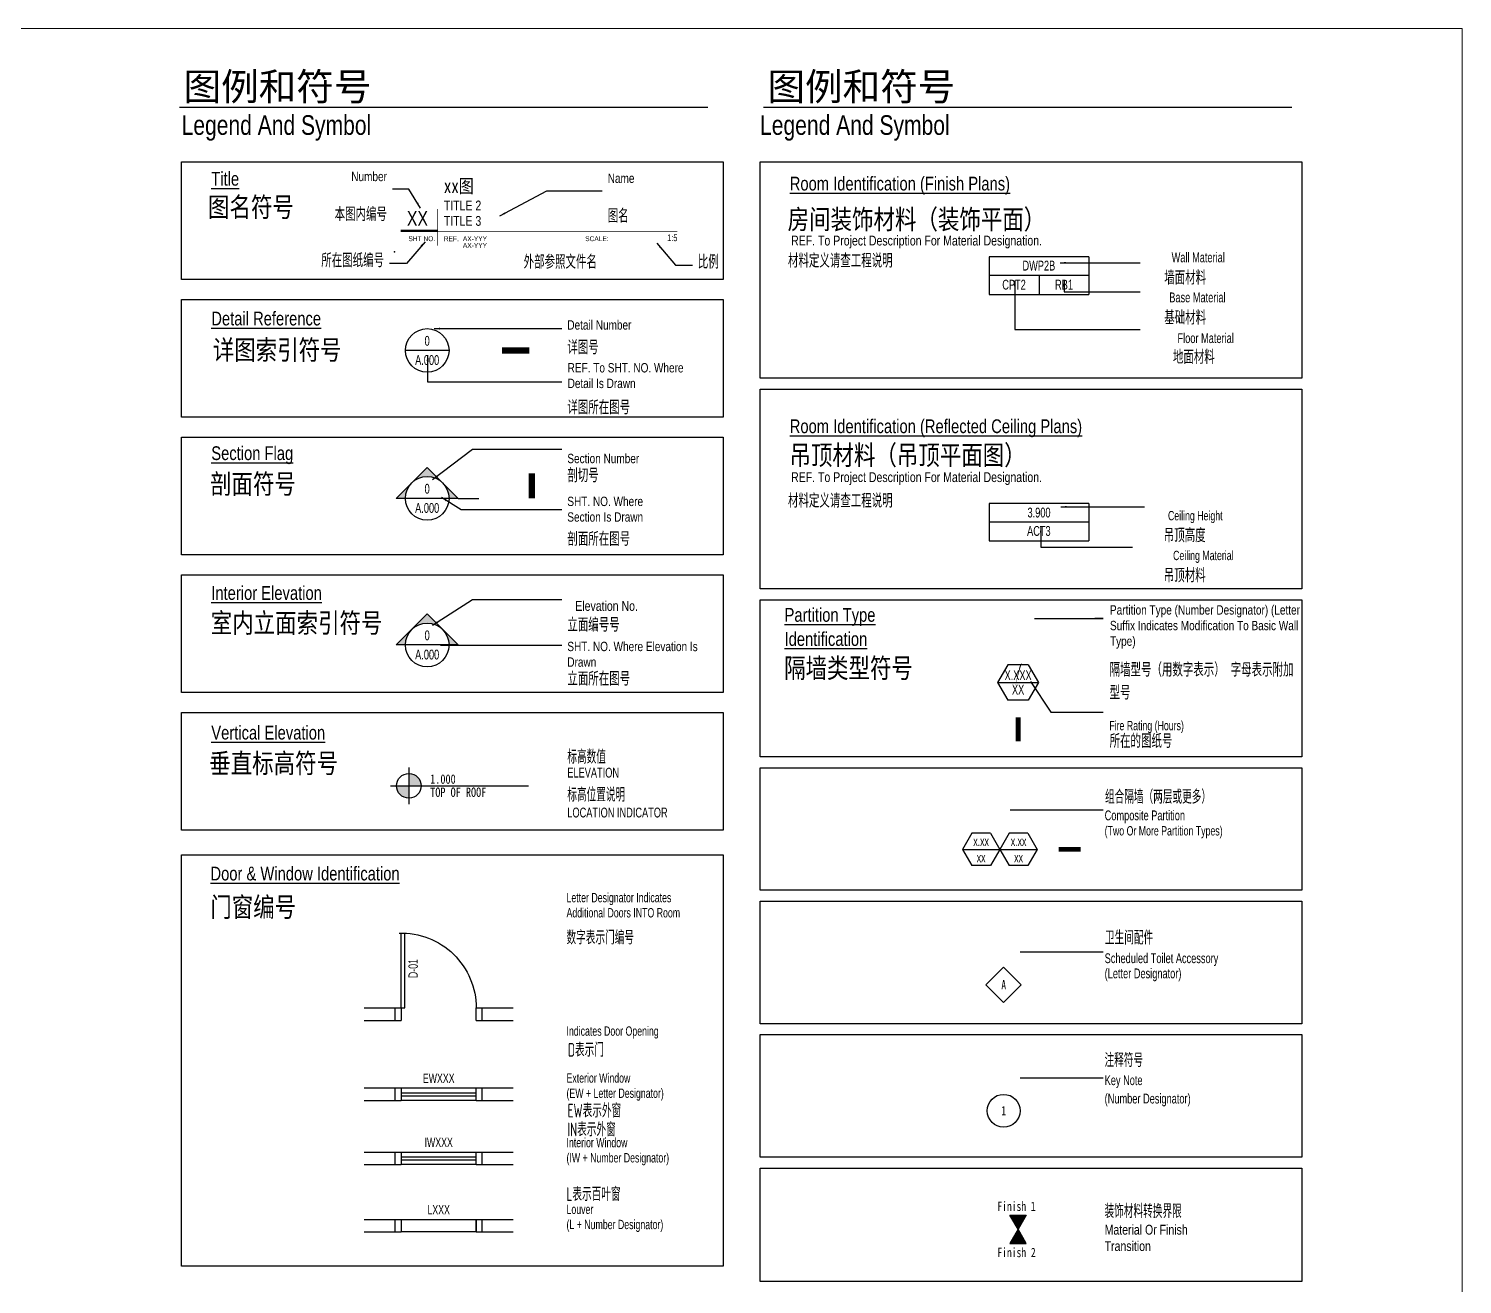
# Model space of a CAD drawing. Header units: millimetres. Extents: x 3 to 731, y -846 to -272.
# Drawn here: x 367 to 731.4, y -591.5 to -272.3 of the extents above; entities that cross this region are included whole.
import ezdxf
from ezdxf.enums import TextEntityAlignment as Align

# ---------------------------------------------------------------- set-up
doc = ezdxf.new("R2010")
doc.units = ezdxf.units.MM
doc.header["$LTSCALE"] = 1000
doc.header["$MEASUREMENT"] = 0
doc.linetypes.add('HIDDEN2', pattern=[4.7625, 3.175, -1.5875])
doc.layers.get('DEFPOINTS').update_dxf_attribs({"lineweight": 0})
for name, color, linetype in [('A-Area-Iden', 7, 'Continuous'), ('G-Anno-Note', 7, 'Continuous'), ('G-ANNO-NOTE-CHIN', 7, 'Continuous'), ('G-Anno-Symb', 7, 'Continuous'), ('G-ANNO-TITL', 7, 'Continuous'), ('G-SCHD-LW00-MCUT', 9, 'Continuous')]:
    doc.layers.add(name, color=color, linetype=linetype)
doc.styles.add('Aecom Chinese', font='hzs.shx', dxfattribs={"width": 0.8, "height": 3.5, "bigfont": 'hzdx.shx'})
doc.styles.add('Aecom chinese title', font='simhei.ttf', dxfattribs={"width": 0.8})
doc.styles.add('Arch-Dim', font='romans.shx', dxfattribs={"width": 0.8, "height": 2.5})
doc.styles.add('ROMAND', font='GOTHIC.TTF', dxfattribs={"width": 0.8})
doc.styles.add('ROMANS', font='GOTHIC.TTF', dxfattribs={"width": 0.8, "height": 0.8})
doc.styles.get("Standard").update_dxf_attribs({"font": 'GOTHIC.TTF', "height": 0.8})
doc.styles.add('TEXT', font='GOTHIC.TTF', dxfattribs={"width": 0.8, "height": 0.8})
doc.styles.add('TEXTD', font='GOTHIC.TTF', dxfattribs={"width": 0.8})
doc.dimstyles.new('Aec-Arch-M-1', dxfattribs={"dimtxt": 2.5, "dimasz": 1.5, "dimexe": 1.5, "dimexo": 1.5, "dimgap": 0.8, "dimtad": 1, "dimdec": 0, "dimzin": 3, "dimdsep": 46, "dimtxsty": 'Arch-Dim', "dimblk": 'ARCHTICK', "dimcen": 2.5, "dimazin": 2, "dimtfac": 0.75, "dimtdec": 0, "dimtix": 1, "dimtmove": 2, "dimatfit": 2, "dimfxl": 1, "dimtolj": 1, "dimtzin": 0, "dimarcsym": 0})
doc.dimstyles.get("Standard").update_dxf_attribs({"dimtxt": 0.18, "dimasz": 0.18, "dimexe": 0.18, "dimexo": 0.0625, "dimgap": 0.09, "dimtad": 0, "dimtih": 1, "dimtoh": 1, "dimdec": 4, "dimzin": 0, "dimdsep": 46, "dimtxsty": 'Standard', "dimcen": 0.09, "dimadec": 0, "dimazin": 0, "dimtfac": 1, "dimtdec": 4, "dimtofl": 0, "dimtmove": 0, "dimatfit": 3, "dimfxl": 1, "dimtolj": 1, "dimtzin": 0, "dimarcsym": 0})
pattern_1 = [(90, (743.43049, -936.08599), (-0.079375, 0.0396875), [0, -0.079375])]

# ---------------------------------------------------------------- blocks, each defined once
blk = doc.blocks.new('ROOMFIN-i')
for p, q in [((5.33, 0), (-5.33, 0)), ((-5.33, 0), (-5.33, -4)), ((5.33, 0), (5.33, -4)), ((5.33, -2), (-5.33, -2)), ((0, -2), (0, -4)), ((-5.33, -4), (5.33, -4))]:
    blk.add_line(p, q)
at = {"layer": 'G-Anno-Note', "style": 'TEXTD', "width": 0.8}
for tag, p in [('WALLFIN', (-0.02, -1.46)), ('FLOOR', (-2.67, -3.49)), ('BASE', (2.67, -3.49))]:
    blk.add_attdef(tag, text='', height=1, dxfattribs=at).set_placement(p, align=Align.CENTER)
blk = doc.blocks.new('ROOMCLG-i')
for p, q in [((5.33, 0), (-5.33, 0)), ((-5.33, 0), (-5.33, -4)), ((5.33, 0), (5.33, -4)), ((5.33, -2), (-5.33, -2)), ((-5.33, -4), (5.33, -4))]:
    blk.add_line(p, q)
at = {"layer": 'G-Anno-Note', "style": 'TEXTD', "width": 0.8}
for tag, p in [('CEILHEIGHT', (0, -1.49)), ('CEILTYPE', (-0.02, -3.46))]:
    blk.add_attdef(tag, text='', height=1, dxfattribs=at).set_placement(p, align=Align.CENTER)
blk = doc.blocks.new('DetBubi')
at = {"color": 0, "linetype": 'ByBlock', "lineweight": -2}
blk.add_line((2.33, 0), (-2.33, 0), dxfattribs=at)
blk.add_circle((0, 0), 2.33, dxfattribs=at)
at = {"layer": 'G-Anno-Note', "style": 'TEXT', "width": 0.8}
blk.add_attdef('NUMBER', text='', height=0.67, dxfattribs=at).set_placement((0, 0.5), align=Align.CENTER)
blk.add_attdef('SHEET', text='', height=0.67, dxfattribs=at).set_placement((0, -0.5), align=Align.TOP_CENTER)
blk = doc.blocks.new('DetBubi_Arrow')
at = {"linetype": 'ByBlock', "lineweight": -2}
h = blk.add_hatch(color=0, dxfattribs=at)
h.paths.add_polyline_path([(-1.66, 1.66), (-3.31, 0), (-2.34, 0, -0.198912)])
h.paths.add_polyline_path([(0, 3.31), (-1.66, 1.66, -0.414214), (1.66, 1.66)])
h.paths.add_polyline_path([(2.22, 1.09), (2.1, 1.03, -0.114349), (2.34, 0), (3.31, 0)])
h.paths.add_polyline_path([(1.66, 1.66, -0.082683), (2.1, 1.03), (2.22, 1.09)])
at = {"color": 0, "linetype": 'ByBlock', "lineweight": -2}
blk.add_lwpolyline([(-2.34, 0), (-3.31, 0), (0, 3.31), (3.31, 0), (2.34, 0)], dxfattribs=at)
blk = doc.blocks.new('WALL SYSYBOL')
at = {"layer": 'G-Anno-Note'}
for p, q in [((0, 9), (-2.6, 4.5)), ((5.2, 9), (0, 9)), ((5.2, 9), (7.79, 4.5)), ((-2.6, 4.5), (7.79, 4.5)), ((-2.6, 4.5), (0, 0)), ((7.79, 4.5), (5.2, 0)), ((5.2, 0), (0, 0))]:
    blk.add_line(p, q, dxfattribs=at)
at = {"layer": 'G-Anno-Note', "style": 'ROMANS', "width": 0.8}
for tag, p in [('XXX.X', (2.6, 6.34)), ('XXX', (2.6, 2.66))]:
    blk.add_attdef(tag, text='', height=2.26, dxfattribs=at).set_placement(p, align=Align.MIDDLE)
blk = doc.blocks.new('_ArchTick')
at = {"color": 2, "linetype": 'ByBlock', "const_width": 0.15}
blk.add_lwpolyline([(-0.5, -0.5), (0.5, 0.5)], dxfattribs=at)
blk = doc.blocks.new('Anno_Elevation_Label_Plan_1_DMJMHN')
h = blk.add_hatch(color=256)
h.paths.add_polyline_path([(-12.75, 1.32), (-12.75, 0), (-12.75, 0), (-11.43, 0, 0.415077)])
h.paths.add_polyline_path([(-12.75, 0), (-14.07, 0, 0.413602), (-12.75, -1.32)])
at = {"color": 0, "linetype": 'ByBlock', "lineweight": -2}
for p, q in [((-12.75, 1.97), (-12.75, -1.97)), ((-14.72, 0), (-10.78, 0))]:
    blk.add_line(p, q, dxfattribs=at)
blk.add_line((-12, 0), (0, 0))
blk.add_circle((-12.75, 0), 1.32, dxfattribs=at)
at = {"color": 0, "linetype": 'ByBlock', "style": 'TEXT', "width": 0.8}
blk.add_attdef('PREFIX', text='', height=1, dxfattribs=at).set_placement((-15.02, 0.22), align=Align.RIGHT)
for tag, p in [('ELEVATION', (-10.48, 0.22)), ('SUFFIX', (-10.48, -1.18))]:
    blk.add_attdef(tag, p, '', height=1, dxfattribs=at)
blk = doc.blocks.new('Title-CH')
for points, const_width in [([(21.88, 21.87), (21.88, 3.12)], 0.391), ([(3.12, 10.74), (21.88, 10.74)], 1.17), ([(21.88, 10.35), (143.75, 10.35)], 0.391)]:
    blk.add_lwpolyline(points, dxfattribs=dict(const_width=const_width))
at = {"color": 0, "linetype": 'ByBlock', "lineweight": -2}
blk.add_point((0, 0), dxfattribs=at)
at = {"layer": 'G-Anno-Symb', "style": 'ROMANS', "width": 0.8}
blk.add_text('REF.   ', height=2.5, dxfattribs=at).set_placement((25, 5.47))
at = {"layer": 'G-Anno-Symb', "width": 0.8}
for tag, p, height, style in [('TITLE1', (25, 29.97), 7, 'Aecom chinese title'), ('TITLE2', (25, 21.09), 5, 'ROMAND'), ('DN', (6.25, 13.28), 7.5, 'ROMAND'), ('TITLE3', (25, 13.28), 5, 'ROMAND'), ('BACKREF1', (34.71, 5.47), 2.5, 'ROMANS'), ('SC', (96.88, 5.47), 2.5, 'ROMANS'), ('BACKREF2', (34.71, 2.07), 2.5, 'ROMANS')]:
    blk.add_attdef(tag, p, '', height=height, dxfattribs=dict(at, style=style))
at = {"layer": 'G-Anno-Symb', "style": 'ROMANS', "width": 0.8}
for tag, p in [('SHEETNO', (20.59, 5.47)), ('SCALE', (143.75, 5.47))]:
    blk.add_attdef(tag, text='', height=2.5, dxfattribs=at).set_placement(p, align=Align.RIGHT)

msp = doc.modelspace()

# ---------------------------------------------------------------- hatches: boundary and pattern name
at = {"layer": 'G-Anno-Symb'}
h = msp.add_hatch(dxfattribs=at)
h.set_pattern_fill('DOTS', color=256, scale=1.27, angle=90, style=0)
h.set_pattern_definition(pattern_1)
h.paths.add_polyline_path([(618.48, -577.55), (616.42, -573.98), (620.54, -573.98)])
h = msp.add_hatch(dxfattribs=at)
h.set_pattern_fill('DOTS', color=256, scale=1.27, angle=90, style=0)
h.set_pattern_definition(pattern_1)
h.paths.add_polyline_path([(618.48, -577.55), (616.42, -581.13), (620.54, -581.13)])

# ---------------------------------------------------------------- linework, layer by layer
at = {"layer": 'DEFPOINTS', "color": 9}
for p, q in [((2.71, -272.27), (731.37, -272.27)), ((731.37, -272.27), (731.37, -846.27))]:
    msp.add_line(p, q, dxfattribs=at)
at = {"layer": 'G-Anno-Note'}
for p, q in [((405.35, -292.27), (539.66, -292.27)), ((553.74, -292.27), (688.05, -292.27))]:
    msp.add_line(p, q, dxfattribs=at)
for points in [[(618.9, -434.33, 0, 0.794, 0), (619.82, -432.14, 0, 0, 0), (622.69, -422.21, 0, 0, 0)], [(490.27, -461.5, 0, 0.794, 0), (492.66, -461.5, 0, 0, 0), (501.61, -461.5, 0, 0, 0), (501.61, -461.5, 0, 0, 0)], [(491.23, -467.7, 0, 0.794, 0), (493.61, -467.7, 0, 0, 0), (501.61, -467.7, 0, 0, 0), (501.61, -467.7, 0, 0, 0)], [(613.75, -477.38, 0, 0.794, 0), (614.66, -475.18, 0, 0, 0), (616.44, -470.92, 0, 0, 0)], [(466.33, -507.87, 0, 0.794, 0), (468.6, -507.14, 0, 0, 0), (485.42, -501.75, 0, 0, 0), (502.33, -501.75, 0, 0, 0)], [(617.01, -511.78, 0, 0.794, 0), (617.92, -509.58, 0, 0, 0), (619, -507, 0, 0, 0)], [(467.07, -513.46, 0, 0.794, 0), (468.39, -515.44, 0, 0, 0), (476.18, -527.09, 0, 0, 0), (502.33, -527.09, 0, 0, 0)], [(475.62, -539.29, 0, 0.794, 0), (478, -539.29, 0, 0, 0), (497.76, -539.29, 0, 0, 0), (502.33, -539.29, 0, 0, 0)], [(616.99, -543.85, 0, 0.794, 0), (617.9, -541.65, 0, 0, 0), (619, -539.02, 0, 0, 0)], [(475.62, -555.71, 0, 0.794, 0), (478, -555.71, 0, 0, 0), (497.76, -555.71, 0, 0, 0), (502.33, -555.71, 0, 0, 0)], [(475.62, -572.67, 0, 0.794, 0), (478, -572.67, 0, 0, 0), (497.76, -572.67, 0, 0, 0), (502.33, -572.67, 0, 0, 0)], [(619.43, -577.59, 0, 0.794, 0), (621.81, -577.59, 0, 0, 0), (640.1, -577.59, 0, 0, 0)]]:
    msp.add_lwpolyline(points, format="xyseb", dxfattribs=at)
for points in [[(622.69, -422.21), (640.1, -422.21), (637.94, -422.21)], [(616.44, -470.92), (640.1, -470.92)], [(619, -507), (640.1, -507)], [(619, -539.02), (640.1, -539.02)]]:
    msp.add_lwpolyline(points, dxfattribs=at)
at = {"layer": 'G-Anno-Symb'}
for p, q in [((476.19, -391.7), (481.46, -391.7)), ((606.7, -476.83), (604.31, -480.95)), ((611.46, -476.83), (606.7, -476.83)), ((611.46, -476.83), (613.84, -480.95)), ((616.22, -476.83), (613.84, -480.95)), ((620.98, -476.83), (616.22, -476.83)), ((620.98, -476.83), (623.36, -480.95)), ((604.31, -480.95), (613.84, -480.95)), ((604.31, -480.95), (606.7, -485.08)), ((613.84, -480.95), (611.46, -485.08)), ((613.84, -480.95), (623.36, -480.95)), ((613.84, -480.95), (616.22, -485.08)), ((623.36, -480.95), (620.98, -485.08)), ((611.46, -485.08), (606.7, -485.08)), ((620.98, -485.08), (616.22, -485.08)), ((461.72, -502.22), (462.67, -502.22)), ((461.72, -521.27), (461.72, -502.22)), ((462.67, -521.27), (462.67, -502.22)), ((452.32, -521.27), (461.72, -521.27)), ((452.32, -524.44), (461.72, -524.44)), ((460.19, -524.44), (460.19, -521.27)), ((461.72, -521.27), (462.67, -521.27)), ((461.72, -521.27), (461.72, -524.44)), ((480.77, -521.27), (490.16, -521.27)), ((480.77, -524.44), (480.77, -521.27)), ((480.77, -524.44), (490.16, -524.44)), ((482.3, -524.44), (482.3, -521.27)), ((452.32, -541.61), (461.72, -541.61)), ((460.19, -544.78), (460.19, -541.61)), ((461.72, -541.61), (480.77, -541.61)), ((461.72, -541.61), (461.72, -544.78)), ((461.72, -542.82), (480.77, -542.82)), ((480.77, -544.78), (480.77, -541.61)), ((480.77, -541.61), (490.16, -541.61)), ((482.3, -544.78), (482.3, -541.61)), ((452.32, -544.78), (461.72, -544.78)), ((461.72, -543.57), (480.77, -543.57)), ((480.77, -544.78), (461.72, -544.78)), ((480.77, -544.78), (490.16, -544.78)), ((452.32, -557.92), (461.72, -557.92)), ((460.19, -561.09), (460.19, -557.92)), ((461.72, -557.92), (480.77, -557.92)), ((461.72, -557.92), (461.72, -561.09)), ((461.72, -559.13), (480.77, -559.13)), ((461.72, -559.88), (480.77, -559.88)), ((480.77, -561.09), (480.77, -557.92)), ((480.77, -557.92), (490.16, -557.92)), ((482.3, -561.09), (482.3, -557.92)), ((452.32, -561.09), (461.72, -561.09)), ((480.77, -561.09), (461.72, -561.09)), ((480.77, -561.09), (490.16, -561.09)), ((452.32, -575.03), (461.72, -575.03)), ((460.19, -578.21), (460.19, -575.03)), ((461.72, -575.03), (480.77, -575.03)), ((461.72, -575.03), (461.72, -578.21)), ((480.77, -578.21), (480.77, -575.03)), ((480.77, -575.03), (480.77, -578.21)), ((480.77, -575.03), (490.16, -575.03)), ((482.3, -578.21), (482.3, -575.03)), ((452.32, -578.21), (461.72, -578.21)), ((480.77, -578.21), (461.72, -578.21)), ((480.77, -578.21), (490.16, -578.21))]:
    msp.add_line(p, q, dxfattribs=at)
for points in [[(494.27, -354.09, 1.6, 1.6, 0), (487.34, -354.09, 0, 0, 0), (473.87, -354.09, 0, 0, 0)], [(494.91, -385.35, 1.59, 1.59, 0), (494.91, -391.7, 0, 0, 0), (485.89, -391.7, 0, 0, 0)], [(618.48, -453.47, 1.3, 1.3, 0), (618.48, -447.41, 0, 0, 0), (618.48, -443, 0, 0, 0)], [(634.37, -480.95, 1.19, 1.19, 0), (628.81, -480.95, 0, 0, 0), (619.79, -480.95, 0, 0, 0)], [(634.39, -515.38, 0, 0.794, 0), (632.01, -515.38, 0, 0, 0), (623.54, -515.38, 0, 0, 0), (619.29, -515.38, 0, 0, 0)], [(634.39, -547.4, 0, 0.794, 0), (632.01, -547.4, 0, 0, 0), (623.54, -547.4, 0, 0, 0), (618.97, -547.4, 0, 0, 0)]]:
    msp.add_lwpolyline(points, format="xyseb", dxfattribs=at)
for points in [[(614.8, -519.87), (619.29, -515.38), (614.8, -510.89), (610.31, -515.38)], [(618.48, -577.55), (616.42, -573.98), (620.54, -573.98)], [(618.48, -577.55), (616.42, -581.13), (620.54, -581.13)]]:
    msp.add_lwpolyline(points, close=True, dxfattribs=at)
msp.add_circle((614.8, -547.4), 4.17, dxfattribs=at)
at = {"layer": 'G-Anno-Symb', "extrusion": (0, 0, -1)}
msp.add_ellipse((461.72, -521.27), major_axis=(13.47, 13.47), ratio=1, start_param=-0.815191, end_param=0.785398, dxfattribs=at)
at = {"layer": 'G-SCHD-LW00-MCUT'}
for points in [[(405.91, -306.14), (543.57, -306.14), (543.57, -336.04), (405.91, -336.04)], [(552.91, -306.14), (690.57, -306.14), (690.57, -361.15), (552.91, -361.15)], [(405.91, -341.14), (543.57, -341.14), (543.57, -371.04), (405.91, -371.04)], [(552.91, -363.93), (690.57, -363.93), (690.57, -414.73), (552.91, -414.73)], [(405.91, -376.14), (543.57, -376.14), (543.57, -406.04), (405.91, -406.04)], [(405.91, -411.14), (543.57, -411.14), (543.57, -441.04), (405.91, -441.04)], [(552.91, -417.51), (690.57, -417.51), (690.57, -457.4), (552.91, -457.4)], [(405.91, -446.14), (543.57, -446.14), (543.57, -476.04), (405.91, -476.04)], [(552.91, -460.18), (690.57, -460.18), (690.57, -491.34), (552.91, -491.34)], [(405.91, -482.31), (543.57, -482.31), (543.57, -586.89), (405.91, -586.89)], [(552.91, -494.11), (690.57, -494.11), (690.57, -525.27), (552.91, -525.27)], [(552.91, -528.05), (690.57, -528.05), (690.57, -559.21), (552.91, -559.21)], [(552.91, -561.98), (690.57, -561.98), (690.57, -590.78), (552.91, -590.78)]]:
    msp.add_lwpolyline(points, close=True, dxfattribs=at)

# ---------------------------------------------------------------- block references
at = {"layer": 'A-Area-Iden'}
ref = msp.add_blockref('ROOMFIN-i', (623.8, -330.3), dxfattribs=dict(at, xscale=2.381250000002183, yscale=2.381250000002183, zscale=2.381250000002183))
ref.add_attrib('WALLFIN', 'DWP2B', dxfattribs={"layer": 'G-Anno-Note', "height": 2.5, "style": 'ROMANS', "width": 0.7}).set_placement((623.76, -333.77), align=Align.CENTER)
ref.add_attrib('FLOOR', 'CPT2', dxfattribs={"layer": 'G-Anno-Note', "height": 2.5, "style": 'ROMANS', "width": 0.7}).set_placement((617.45, -338.61), align=Align.CENTER)
ref.add_attrib('BASE', 'RB1', dxfattribs={"layer": 'G-Anno-Note', "height": 2.5, "style": 'ROMANS', "width": 0.7}).set_placement((630.15, -338.61), align=Align.CENTER)
ref = msp.add_blockref('ROOMCLG-i', (623.8, -393), dxfattribs=dict(at, xscale=2.381250000002183, yscale=2.381250000002183, zscale=2.381250000002183))
ref.add_attrib('CEILHEIGHT', '3.900', dxfattribs={"layer": 'G-Anno-Note', "height": 2.5, "style": 'ROMANS', "width": 0.7}).set_placement((623.8, -396.55), align=Align.CENTER)
ref.add_attrib('CEILTYPE', 'ACT3', dxfattribs={"layer": 'G-Anno-Note', "height": 2.5, "style": 'ROMANS', "width": 0.7}).set_placement((623.76, -401.23), align=Align.CENTER)
at = {"layer": 'G-Anno-Symb'}
ref = msp.add_blockref('DetBubi', (468.31, -354.09), dxfattribs=dict(at, xscale=2.381250000002183, yscale=2.381250000002183, zscale=2.381250000002183))
ref.add_attrib('NUMBER', '0', dxfattribs={"layer": 'G-Anno-Note', "height": 2.5, "style": 'ROMANS', "width": 0.7}).set_placement((468.31, -352.89), align=Align.CENTER)
ref.add_attrib('SHEET', 'A.000', dxfattribs={"layer": 'G-Anno-Note', "height": 2.5, "style": 'ROMANS', "width": 0.7}).set_placement((468.31, -355.28), align=Align.TOP_CENTER)
at = {"layer": 'G-Anno-Symb', "xscale": 2.381250000002183, "yscale": 2.381250000002183, "zscale": 2.381250000002183}
for p in [(468.31, -391.7), (468.31, -428.97)]:
    msp.add_blockref('DetBubi_Arrow', p, dxfattribs=at)
at = {"layer": 'G-Anno-Symb'}
ref = msp.add_blockref('DetBubi', (468.31, -391.7), dxfattribs=dict(at, xscale=2.381250000002183, yscale=2.381250000002183, zscale=2.381250000002183))
ref.add_attrib('NUMBER', '0', dxfattribs={"layer": 'G-Anno-Note', "height": 2.5, "style": 'ROMANS', "width": 0.7}).set_placement((468.31, -390.51), align=Align.CENTER)
ref.add_attrib('SHEET', 'A.000', dxfattribs={"layer": 'G-Anno-Note', "height": 2.5, "style": 'ROMANS', "width": 0.7}).set_placement((468.31, -392.89), align=Align.TOP_CENTER)
ref = msp.add_blockref('DetBubi', (468.31, -428.97), dxfattribs=dict(at, xscale=2.381250000002183, yscale=2.381250000002183, zscale=2.381250000002183))
ref.add_attrib('NUMBER', '0', dxfattribs={"layer": 'G-Anno-Note', "height": 2.5, "style": 'ROMANS', "width": 0.7}).set_placement((468.31, -427.78), align=Align.CENTER)
ref.add_attrib('SHEET', 'A.000', dxfattribs={"layer": 'G-Anno-Note', "height": 2.5, "style": 'ROMANS', "width": 0.7}).set_placement((468.31, -430.16), align=Align.TOP_CENTER)
ref = msp.add_blockref('WALL SYSYBOL', (615.88, -443), dxfattribs=at)
ref.add_attrib('XXX.X', 'X.XXX', dxfattribs={"layer": 'G-Anno-Note', "height": 2.5, "style": 'ROMANS', "width": 0.7}).set_placement((618.48, -436.67), align=Align.MIDDLE)
ref.add_attrib('XXX', 'XX', dxfattribs={"layer": 'G-Anno-Note', "height": 2.5, "style": 'ROMANS', "width": 0.7}).set_placement((618.48, -440.34), align=Align.MIDDLE)
ref = msp.add_blockref('Anno_Elevation_Label_Plan_1_DMJMHN', (494.02, -464.79), dxfattribs=dict(at, xscale=2.381250000002183, yscale=2.381250000002183, zscale=2.381250000002183))
ref.add_attrib('ELEVATION', '1.000 ', (469.08, -464.26), dxfattribs={"layer": '0', "color": 0, "linetype": 'ByBlock', "height": 2.381, "style": 'Aecom chinese title', "width": 0.8})
ref.add_attrib('SUFFIX', 'TOP OF ROOF', (469.08, -467.6), dxfattribs={"layer": '0', "color": 0, "linetype": 'ByBlock', "height": 2.3813, "style": 'Aecom chinese title', "width": 0.8})
at = {"layer": 'G-ANNO-TITL'}
ref = msp.add_blockref('Title-CH', (460.04, -329.04), dxfattribs=dict(at, xscale=0.5, yscale=0.5, zscale=0.5))
ref.add_attrib('DN', 'XX', (463.16, -322.4), dxfattribs={"layer": '0', "height": 3.75, "style": 'ROMAND', "width": 0.8})
ref.add_attrib('SHEETNO', 'SHT NO.', dxfattribs={"layer": '0', "height": 1.25, "style": 'ROMANS', "width": 0.8}).set_placement((470.33, -326.3), align=Align.RIGHT)
ref.add_attrib('SCALE', '1:5', dxfattribs={"layer": '0', "height": 1.75, "style": 'ROMANS', "width": 0.8}).set_placement((531.91, -326.3), align=Align.RIGHT)
ref.add_attrib('SC', 'SCALE:', (508.47, -326.3), dxfattribs={"layer": '0', "height": 1.25, "style": 'ROMANS', "width": 0.8})
ref.add_attrib('BACKREF1', 'AX-YYY', (477.39, -326.3), dxfattribs={"layer": '0', "height": 1.25, "style": 'ROMANS', "width": 0.8})
ref.add_attrib('BACKREF2', 'AX-YYY', (477.39, -328.01), dxfattribs={"layer": '0', "height": 1.25, "style": 'ROMANS', "width": 0.8})
ref.add_attrib('TITLE1', 'xx图', (472.54, -314.05), dxfattribs={"layer": '0', "height": 3.5, "style": 'Aecom chinese title', "width": 0.8})
ref.add_attrib('TITLE2', 'TITLE 2', (472.54, -318.49), dxfattribs={"layer": '0', "height": 2.5, "style": 'ROMAND', "width": 0.8})
ref.add_attrib('TITLE3', 'TITLE 3', (472.54, -322.4), dxfattribs={"layer": '0', "height": 2.5, "style": 'ROMAND', "width": 0.8})

# ---------------------------------------------------------------- texts
at = {"layer": 'G-Anno-Note'}
for s, height, style, width, p in [('Legend And Symbol', 5, 'ROMAND', 0.8, (405.91, -299.27)), ('Legend And Symbol', 5, 'ROMAND', 0.8, (552.91, -299.27)), ('%%UTitle', 3.5, 'ROMAND', 0.8, (413.45, -312.19)), ('%%URoom Identification (Finish Plans)', 3.5, 'ROMAND', 0.8, (560.45, -313.41)), ('%%UDetail Reference', 3.5, 'ROMAND', 0.8, (413.45, -347.72)), ('%%URoom Identification (Reflected Ceiling Plans)', 3.5, 'ROMAND', 0.8, (560.45, -375.11)), ('%%USection Flag', 3.5, 'ROMAND', 0.8, (413.45, -381.96)), ('%%UInterior Elevation', 3.5, 'ROMAND', 0.8, (413.45, -417.5)), ('%%UPartition Type', 3.5, 'ROMAND', 0.8, (559.13, -423.07)), ('%%UIdentification', 3.5, 'ROMAND', 0.8, (559.13, -429.21)), ('%%UVertical Elevation', 3.5, 'ROMAND', 0.8, (413.45, -453.01)), ('Fire Rating (Hours)', 2.3813, 'ROMANS', 0.7, (641.66, -450.66)), ('ELEVATION', 2.5, 'ROMANS', 0.7, (503.93, -462.69)), ('LOCATION INDICATOR', 2.5, 'ROMANS', 0.7, (503.93, -472.83)), ('Composite Partition', 2.5, 'ROMANS', 0.7, (640.48, -473.55)), ('(Two Or More Partition Types)', 2.3813, 'ROMANS', 0.7, (640.48, -477.41)), ('%%UDoor & Window Identification', 3.5, 'ROMAND', 0.8, (413.24, -488.84)), ('Letter Designator Indicates', 2.3813, 'ROMANS', 0.7, (503.72, -494.4)), ('Additional Doors INTO Room', 2.3813, 'ROMANS', 0.7, (503.72, -498.25)), ('Scheduled Toilet Accessory', 2.5, 'ROMANS', 0.7, (640.48, -509.87)), ('(Letter Designator)', 2.5, 'ROMANS', 0.7, (640.48, -513.73)), ('Indicates Door Opening', 2.3813, 'ROMANS', 0.7, (503.72, -528.33)), ('Exterior Window', 2.3813, 'ROMANS', 0.7, (503.72, -540.27)), ('Key Note', 2.5, 'ROMANS', 0.7, (640.48, -540.88)), ('(EW + Letter Designator)', 2.3813, 'ROMANS', 0.7, (503.72, -544.13)), ('(Number Designator)', 2.5, 'ROMANS', 0.7, (640.48, -545.55)), ('Interior Window', 2.3813, 'ROMANS', 0.7, (503.72, -556.69)), ('(IW + Number Designator)', 2.3813, 'ROMANS', 0.7, (503.72, -560.55)), ('Louver', 2.381, 'ROMANS', 0.7, (503.72, -573.65)), ('Finish 1', 2.381, 'Aecom chinese title', 0.75, (613.22, -572.88)), ('(L + Number Designator)', 2.3813, 'ROMANS', 0.7, (503.72, -577.51)), ('Finish 2', 2.381, 'Aecom chinese title', 0.75, (613.22, -584.62))]:
    msp.add_text(s, height=height, dxfattribs=dict(at, style=style, width=width)).set_placement(p)
at = {"layer": 'G-Anno-Note', "style": 'ROMANS', "width": 0.7}
for s, height, p in [('Wall Material', 2.5, (671.02, -331.68)), ('Base Material', 2.5, (671.21, -341.85)), ('Floor Material', 2.5, (673.3, -352.21)), ('Ceiling Height', 2.3813, (670.45, -397.29)), ('Ceiling Material', 2.3813, (673.23, -407.4))]:
    msp.add_text(s, height=height, dxfattribs=at).set_placement(p, align=Align.RIGHT)
for s, p in [('x.xx', (609.08, -478.89)), ('x.xx', (618.6, -478.89)), ('xx', (609.08, -483.02)), ('xx', (618.6, -483.02))]:
    msp.add_text(s, height=2.381, dxfattribs=at).set_placement(p, align=Align.MIDDLE)
msp.add_text('D-01', height=2.381, rotation=90, dxfattribs=at).set_placement((465.93, -513.67))
for s, p in [('EWXXX', (471.24, -540.33)), ('IWXXX', (471.24, -556.64)), ('LXXX', (471.24, -573.75))]:
    msp.add_text(s, height=2.381, dxfattribs=at).set_placement(p, align=Align.CENTER)
at = {"layer": 'G-Anno-Note', "linetype": 'HIDDEN2', "style": 'ROMANS'}
for s, insert, char_height, width, attachment_point in [('Number', (458.08, -308.66), 2.381, 39.6426, 3), ('Name', (514.19, -309.11), 2.381, 39.6426, 1), ('Detail Number', (503.93, -346.41), 2.3813, 39.6426, 1), ('REF. To SHT. NO. Where Detail Is Drawn', (504.01, -357.3), 2.3813, 35.9203, 1), ('Section Number', (503.93, -380.37), 2.3813, 39.6426, 1), ('SHT. NO. Where Section Is Drawn', (503.93, -391.27), 2.3813, 25.9231, 1), ('SHT. NO. Where Elevation Is Drawn', (503.93, -428.16), 2.3813, 37.2776, 1)]:
    msp.add_mtext(s, dxfattribs=dict(at, insert=insert, char_height=char_height, width=width, attachment_point=attachment_point))
at = {"layer": 'G-Anno-Note', "style": 'ROMANS'}
for s, insert, char_height, width, attachment_point in [('REF. To Project Description For Material Designation.', (560.8, -324.9), 2.5, 102.8371, 1), ('REF. To Project Description For Material Designation.', (560.8, -385.05), 2.5, 102.8371, 1), ('Elevation No.', (521.86, -417.8), 2.5, 19.4044, 3), ('Partition Type (Number Designator) (Letter Suffix Indicates Modification To Basic Wall Type)', (641.83, -418.87), 2.3813, 48.7434, 1), ('Material Or Finish Transition', (640.48, -576.4), 2.5, 26.3971, 1)]:
    msp.add_mtext(s, dxfattribs=dict(at, insert=insert, char_height=char_height, width=width, attachment_point=attachment_point))
at = {"layer": 'G-ANNO-NOTE-CHIN', "style": 'Aecom chinese title'}
for p in [(430.27, -290.52), (578.66, -290.52)]:
    msp.add_text('图例和符号', height=7, dxfattribs=at).set_placement(p, align=Align.CENTER)
at = {"layer": 'G-ANNO-NOTE-CHIN'}
for s, height, style, width, p in [('图名符号', 5, 'Aecom chinese title', 0.8, (412.61, -320.14)), ('标高数值', 3.5, 'Aecom Chinese', 0.7, (503.93, -459.16)), ('标高位置说明', 3.5, 'Aecom Chinese', 0.7, (503.93, -468.8)), ('组合隔墙（两层或更多）', 3.5, 'Aecom Chinese', 0.7, (640.56, -469.33)), ('数字表示门编号', 3.5, 'Aecom Chinese', 0.7, (503.72, -505.11)), ('卫生间配件', 3.5, 'Aecom Chinese', 0.7, (640.56, -505.14)), ('D表示门', 3.5, 'Aecom Chinese', 0.7, (504.08, -533.66)), ('注释符号', 3.5, 'Aecom Chinese', 0.7, (640.45, -536.29)), ('EW表示外窗', 3.5, 'Aecom Chinese', 0.7, (504, -549.13)), ('IN表示外窗', 3.5, 'Aecom Chinese', 0.7, (503.96, -553.91)), ('L表示百叶窗', 3.5, 'Aecom Chinese', 0.7, (503.72, -570.37)), ('装饰材料转换界限', 3.5, 'Aecom Chinese', 0.7, (640.45, -574.68))]:
    msp.add_text(s, height=height, dxfattribs=dict(at, style=style, width=width)).set_placement(p)
at = {"layer": 'G-ANNO-NOTE-CHIN', "line_spacing_factor": 0.84}
for s, insert, char_height, width, attachment_point, style in [('本图内编号', (458.08, -317.69), 3.5, 5079.7173, 3, 'Aecom Chinese'), ('图名', (514.19, -318.14), 3.5, 5079.7173, 1, 'Aecom Chinese'), ('房间装饰材料（装饰平面）', (559.91, -318.24), 5, 5080, 1, 'Aecom chinese title'), ('所在图纸编号', (457.35, -329.43), 3.5, 5079.7173, 3, 'Aecom Chinese'), ('外部参照文件名', (492.82, -329.82), 3.5, 5079.7173, 1, 'Aecom Chinese'), ('比例', (537.1, -329.82), 3.5, 5079.7173, 1, 'Aecom Chinese'), ('材料定义请查工程说明', (560, -329.52), 3.5, 5080, 1, 'Aecom Chinese'), ('墙面材料', (655.62, -333.83), 3.5, 5080, 1, 'Aecom Chinese'), ('基础材料', (655.62, -344), 3.5, 5080, 1, 'Aecom Chinese'), ('详图索引符号', (413.82, -351.44), 5, 5080, 1, 'Aecom chinese title'), ('详图号', (503.93, -351.56), 3.5, 5079.7173, 1, 'Aecom Chinese'), ('地面材料', (657.82, -354), 3.5, 5080.1896, 1, 'Aecom Chinese'), ('详图所在图号', (503.93, -366.82), 3.5, 5079.7799, 1, 'Aecom Chinese'), ('吊顶材料（吊顶平面图）', (560.39, -378.19), 5, 5080, 1, 'Aecom chinese title'), ('剖面符号', (413.13, -385.51), 5, 5080, 1, 'Aecom chinese title'), ('剖切号', (503.93, -384.11), 3.5, 5079.2185, 1, 'Aecom Chinese'), ('材料定义请查工程说明', (560, -390.55), 3.5, 5080, 1, 'Aecom Chinese'), ('剖面所在图号', (503.93, -400.28), 3.5, 5078.9669, 1, 'Aecom Chinese'), ('吊顶高度', (655.5, -399.36), 3.5, 5079.5556, 1, 'Aecom Chinese'), ('吊顶材料', (655.5, -409.54), 3.5, 5080, 1, 'Aecom Chinese'), ('室内立面索引符号', (413.3, -420.86), 5, 5080, 1, 'Aecom chinese title'), ('立面编号号', (503.93, -422.09), 3.5, 5080, 1, 'Aecom Chinese'), ('隔墙类型符号', (559.01, -432.35), 5, 5080, 1, 'Aecom chinese title'), ('立面所在图号', (503.93, -435.81), 3.5, 5080.4688, 1, 'Aecom Chinese'), ('垂直标高符号', (412.92, -456.54), 5, 5080, 1, 'Aecom chinese title'), ('门窗编号', (413.18, -493.1), 5, 5080, 1, 'Aecom chinese title')]:
    msp.add_mtext(s, dxfattribs=dict(at, insert=insert, char_height=char_height, width=width, attachment_point=attachment_point, style=style))
at = {"layer": 'G-ANNO-NOTE-CHIN', "linetype": 'HIDDEN2', "char_height": 3.5, "width": 48.8381, "attachment_point": 1, "style": 'Aecom Chinese'}
for s, insert in [('隔墙型号（用数字表示） 字母表示附加型号', (641.73, -433.52)), ('所在的图纸号', (641.73, -451.65))]:
    msp.add_mtext(s, dxfattribs=dict(at, insert=insert))
at = {"layer": 'G-Anno-Symb', "style": 'Aecom chinese title', "width": 0.75}
for s, p in [('A', (614.82, -515.38)), ('1', (614.8, -547.4))]:
    msp.add_text(s, height=2.38, dxfattribs=at).set_placement(p, align=Align.MIDDLE)

# ---------------------------------------------------------------- leaders
at = {"layer": 'G-ANNO-NOTE-CHIN'}
for points, dimstyle, override in [([(466.6, -317.94), (463.66, -313.07), (459.47, -313.07)], 'Aec-Arch-M-1', {"dimgap": 1, "dimtad": 0}), ([(486.79, -319.88), (498.69, -313.52), (512.8, -313.52)], 'Aec-Arch-M-1', {"dimgap": 1, "dimtad": 0}), ([(467.76, -326.43), (463.07, -331.99), (458.73, -331.99)], 'Aec-Arch-M-1', {"dimgap": 1, "dimtad": 0}), ([(467.76, -326.43), (463.07, -331.99), (458.73, -331.99)], 'Aec-Arch-M-1', {"dimgap": 1, "dimtad": 0}), ([(526.69, -326.82), (531.38, -332.38), (535.71, -332.38)], 'Aec-Arch-M-1', {"dimgap": 1, "dimtad": 0}), ([(629.14, -331.81), (640.57, -331.81), (649.54, -331.81)], 'Aec-Arch-M-1', {"dimgap": 1, "dimtad": 0}), ([(617.65, -336.27), (617.65, -348.72), (649.54, -348.72)], 'Aec-Arch-M-1', {"dimgap": 1, "dimtad": 0}), ([(630.15, -336.34), (630.15, -339.18), (649.54, -339.18)], 'Aec-Arch-M-1', {"dimgap": 1, "dimtad": 0}), ([(470.06, -348.54), (488.43, -348.54), (502.54, -348.54)], 'Aec-Arch-M-1', {"dimgap": 1, "dimtad": 0}), ([(468.41, -355.29), (468.4, -362.05), (502.54, -362.05)], 'Aec-Arch-M-1', {"dimgap": 1, "dimtad": 0}), ([(469.66, -386.94), (479.85, -379.22), (502.54, -379.22)], 'Aec-Arch-M-1', {"dimgap": 1, "dimtad": 0}), ([(471.91, -391.41), (476.97, -394.56), (502.54, -394.56)], 'Aec-Arch-M-1', {"dimgap": 1, "dimtad": 0}), ([(629.34, -393.85), (643.13, -393.85), (650.6, -393.85)], 'Aec-Arch-M-1', {"dimgap": 1, "dimtad": 0}), ([(624.25, -398.95), (624.25, -404.11), (647.59, -404.11)], 'Aec-Arch-M-1', {"dimgap": 1, "dimtad": 0}), ([(469.66, -423.97), (479.85, -417.43), (502.54, -417.43)], 'Aec-Arch-M-1', {"dimgap": 1, "dimtad": 0}), ([(471.68, -429.02), (488.43, -429.02), (502.54, -429.02)], 'Aec-Arch-M-1', {"dimgap": 1, "dimtad": 0}), ([(621.66, -438.29), (626.83, -446.1), (640.1, -446.1)], 'Standard', {"dimgap": 1.25, "dimtad": 0})]:
    msp.add_leader(points, dimstyle=dimstyle, override=override, dxfattribs=at)

doc.saveas('drawing.dxf')
